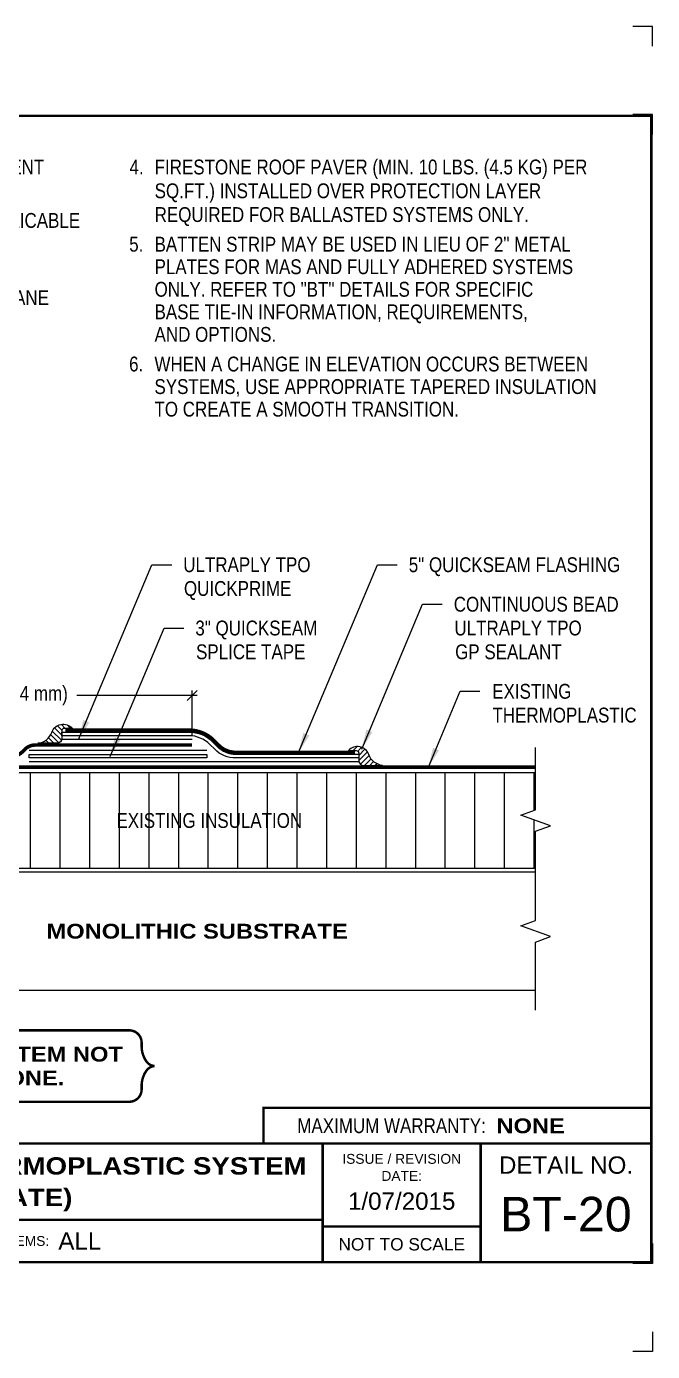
# Model space of a CAD drawing. Header units: inches. Extents: x 165.4 to 185.5, y -141.9 to -125.2.
# Drawn here: x 177.55 to 185.48, y -141.92 to -125.15 of the extents above; entities that cross this region are included whole.
import ezdxf
from ezdxf.enums import TextEntityAlignment as Align

# ---------------------------------------------------------------- set-up
doc = ezdxf.new("R2010")
doc.units = ezdxf.units.IN
doc.header["$MEASUREMENT"] = 0
doc.linetypes.add('HIDDEN', pattern=[0.375, 0.25, -0.125])
doc.layers.get('0').update_dxf_attribs({"linetype": 'CONTINUOUS'})
doc.layers.get('DEFPOINTS').update_dxf_attribs({"linetype": 'CONTINUOUS'})
for name, color, linetype in [('FSBP-ADHESIVE', 1, 'HIDDEN'), ('FSBP-ANNO-NOTE', 7, 'CONTINUOUS'), ('FSBP-INSULATION', 7, 'CONTINUOUS'), ('FSBP-MEMBRANE', 7, 'CONTINUOUS'), ('FSBP-SEALANTS', 1, 'CONTINUOUS'), ('FSBP-SUBSTRATE-GENERIC', 9, 'CONTINUOUS'), ('FSBP-TTLB', 7, 'CONTINUOUS'), ('FSBP-TTLB-BORDER', 7, 'CONTINUOUS'), ('FSBP-TTLB-TEXT', 7, 'CONTINUOUS')]:
    doc.layers.add(name, color=color, linetype=linetype)
doc.styles.add('FSBP_ARIAL', font='arial.ttf')
doc.styles.add('FSBP_ARIAL_BOLD', font='')
doc.styles.add('FSBP_ARIAL_NAR', font='ARIALN.TTF')
doc.styles.get('FSBP_ARIAL_BOLD').set_extended_font_data('Arial Black')
doc.linetypes.add('ZIGZAG', pattern='A,0.0001,-0.2,[131,ltypeshp.shx,S=0.2,R=0,X=-0.2,Y=0],-0.4,[131,ltypeshp.shx,S=0.2,R=180,X=0.2,Y=0],-0.2', length=0.8001)
doc.dimstyles.new('FSBP-DIM', dxfattribs={"dimtxt": 0.1875, "dimasz": 0.125, "dimexe": 0.0625, "dimexo": 0.125, "dimgap": 0.125, "dimtad": 0, "dimdec": 0, "dimzin": 1, "dimdsep": 46, "dimlunit": 4, "dimtxsty": 'FSBP_ARIAL_NAR', "dimblk": 'OBLIQUE', "dimcen": 0.09375, "dimdle": 0.0625, "dimclrd": 256, "dimclre": 256, "dimclrt": 256, "dimadec": 0, "dimazin": 0, "dimtfac": 1, "dimtdec": 0, "dimtmove": 1, "dimatfit": 3, "dimfxl": 0, "dimtolj": 1, "dimtzin": 0, "dimlwd": -1, "dimlwe": -1, "dimarcsym": 0})
doc.dimstyles.new('FSBP-LEADER', dxfattribs={"dimtxt": 0.1875, "dimasz": 0.25, "dimexe": 0.0625, "dimexo": 0.125, "dimgap": 0.125, "dimtad": 0, "dimtih": 1, "dimtoh": 1, "dimdec": 4, "dimzin": 0, "dimdsep": 46, "dimlunit": 4, "dimtxsty": 'FSBP_ARIAL_NAR', "dimcen": 0.09375, "dimclrd": 256, "dimclre": 256, "dimclrt": 256, "dimadec": 0, "dimazin": 0, "dimtfac": 1, "dimtdec": 4, "dimtofl": 0, "dimtmove": 0, "dimatfit": 3, "dimfxl": 0, "dimtolj": 1, "dimtzin": 0, "dimlwd": -1, "dimlwe": -1, "dimarcsym": 0})

# ---------------------------------------------------------------- blocks, each defined once
blk = doc.blocks.new('_OBLIQUE')
at = {"color": 0, "linetype": 'ByBlock'}
blk.add_line((-0.5, -0.5), (0.5, 0.5), dxfattribs=at)
blk = doc.blocks.new('*D4')
at = {"layer": 'DEFPOINTS', "color": 0}
for p in [(175.1501735971648, -133.6190298875953), (179.6501735971649, -134.2443833762139), (175.1501735971648, -134.5950083762139)]:
    blk.add_point(p, dxfattribs=at)
at = {"layer": 'FSBP-ANNO-NOTE'}
for p, q in [((175.1501735971648, -134.4700083762139), (175.1501735971648, -133.5565298875953)), ((179.6501735971649, -134.1193833762139), (179.6501735971649, -133.5565298875953)), ((175.0876735971648, -133.6190298875953), (176.6087556230857, -133.6190298875953)), ((179.7126735971649, -133.6190298875953), (178.191591571244, -133.6190298875953))]:
    blk.add_line(p, q, dxfattribs=at)
at = {"layer": 'FSBP-ANNO-NOTE', "xscale": 0.125, "yscale": 0.125, "zscale": 0.125, "rotation": 180}
blk.add_blockref('_OBLIQUE', (175.1501735971648, -133.6190298875953), dxfattribs=at)
at = {"layer": 'FSBP-ANNO-NOTE', "xscale": 0.125, "yscale": 0.125, "zscale": 0.125}
blk.add_blockref('_OBLIQUE', (179.6501735971649, -133.6190298875953), dxfattribs=at)
at = {"layer": 'FSBP-ANNO-NOTE', "insert": (177.4001735971648, -133.6190298875953), "char_height": 0.1875, "attachment_point": 5, "style": 'FSBP_ARIAL_NAR'}
blk.add_mtext('\\A1;6" (152.4 mm)', dxfattribs=at)
blk = doc.blocks.new('TTLB-EPDM_2')
at = {"layer": 'DEFPOINTS', "linetype": 'Continuous', "ltscale": 1.75}
for points in [[(20.01562500000003, 13.88083333333333), (20.01562500000003, 14.13083333333333), (19.76562500000003, 14.13083333333333)], [(20.01562500000003, -2.380833333333342), (20.01562500000003, -2.630833333333342), (19.76562500000003, -2.630833333333342)]]:
    blk.add_lwpolyline(points, dxfattribs=at)
at = {"layer": 'DEFPOINTS', "color": 1}
for points in [[(20.015625, 12.765625), (20.015625, 13.015625), (19.765625, 13.015625)], [(20.015625, -1.265625), (20.015625, -1.515625), (19.765625, -1.515625)]]:
    blk.add_lwpolyline(points, dxfattribs=at)
at = {"layer": 'FSBP-TTLB', "const_width": 0.03125}
blk.add_lwpolyline([(15.09028770518938, 0), (20, 0), (20, 0.4512598240669945), (15.09028770518938, 0.4512598240669945)], close=True, dxfattribs=at)
for points in [[(0, 0), (0, -1.5), (20, -1.5), (20, 0), (0, 0)], [(15.84028770518938, 0), (15.84028770518938, -0.9643749050531198)], [(17.84110496735593, 0), (17.84110496735593, -1.5)], [(20, 0), (20, -1.5)], [(4.825208527206769, -0.9643749050531198), (15.84028770518938, -0.9643749050531198)], [(15.84028770518938, -0.9643749050531198), (15.84028770518938, -1.5)], [(15.84028770518938, -1.048740175933006), (17.84110496735593, -1.048740175933006)]]:
    blk.add_lwpolyline(points, dxfattribs=at)
at = {"layer": 'FSBP-TTLB-BORDER', "const_width": 0.03125}
blk.add_lwpolyline([(20, 0), (20, 13), (0, 13), (0, 0)], dxfattribs=at)
at = {"layer": 'FSBP-TTLB-TEXT', "style": 'FSBP_ARIAL_NAR'}
blk.add_text('MAXIMUM WARRANTY:', height=0.1875, dxfattribs=at).set_placement((17.90516569312837, 0.2256299120335257), align=Align.MIDDLE_RIGHT)
at = {"layer": 'FSBP-TTLB-TEXT', "style": 'FSBP_ARIAL'}
for s, height, p in [('ISSUE / REVISION', 0.125, (16.84069633627263, -0.1938496373466023)), ('DETAIL NO.', 0.21875, (18.92055248367797, -0.2724398367368792)), ('DATE:', 0.125, (16.84069633627263, -0.409973105348854)), ('NOT TO SCALE', 0.15625, (16.84069633627263, -1.274370087966503))]:
    blk.add_text(s, height=height, dxfattribs=at).set_placement(p, align=Align.MIDDLE_CENTER)
blk.add_text('ACCEPTABLE SYSTEMS:', height=0.125, dxfattribs=at).set_placement((10.29281281591562, -1.23218745252656), align=Align.MIDDLE_LEFT)
at = {"layer": 'FSBP-TTLB-TEXT'}
for tag, height, style, p in [('MAXIMUM_WARRANTY', 0.1875, 'FSBP_ARIAL_BOLD', (18.03987100774941, 0.2240244307510579)), ('ACCPT_SYSTEMS', 0.21875, 'FSBP_ARIAL', (12.49438170418193, -1.23218745252656))]:
    blk.add_attdef(tag, text='', height=height, dxfattribs=dict(at, style=style)).set_placement(p, align=Align.MIDDLE_LEFT)
for tag, height, style, p in [('DETAIL_DESCP_LINE_1', 0.21875, 'FSBP_ARIAL_BOLD', (10.33118450231211, -0.2831249841755152)), ('DETAIL_DESCP_LINE_2', 0.21875, 'FSBP_ARIAL_BOLD', (10.33118450231211, -0.6812499208775904)), ('ISSUE_REV_DATE', 0.21875, 'FSBP_ARIAL', (16.84069633627263, -0.7282559425942452)), ('DETAIL_NUMBER', 0.4375, 'FSBP_ARIAL', (18.91941590748775, -0.8931630692489421))]:
    blk.add_attdef(tag, text='', height=height, dxfattribs=dict(at, style=style)).set_placement(p, align=Align.MIDDLE_CENTER)

msp = doc.modelspace()

# ---------------------------------------------------------------- hatches: boundary and pattern name
at = {"layer": 'FSBP-INSULATION'}
h = msp.add_hatch(dxfattribs=at)
h.set_pattern_fill('LINE', color=256, scale=3, angle=90, style=0)
h.set_pattern_definition([(90, (171.6052494996738, -17.86388958516065), (-0.375, 2.296136913416957e-17), [])])
h.paths.add_polyline_path([(183.9976640113705, -135.802977126214), (183.9976640113705, -135.199461501214), (183.8101640113707, -135.1312170822891), (183.9976640113705, -135.0629726633641), (183.9976640113705, -134.595945876214), (175.1501735971652, -134.5959458762139), (175.1501735971648, -135.8029771262139)])
h.paths.add_polyline_path([(166.4231700315277, -134.5959458762145), (166.4231700315278, -135.1994615012139), (166.6106700315278, -135.2677059201388), (166.4231700315278, -135.3359503390637), (166.4231700315278, -135.8029771262139), (172.3376735971647, -135.8029771262139), (172.3376735971647, -134.5959458762145)])
h.paths.add_polyline_path([(178.6439493381158, -135.3449146901634), (181.092128908375, -135.3449146901634), (181.092128908375, -135.0538804132193), (178.6439493381158, -135.0538804132193)], flags=24)
h.paths.add_polyline_path([(167.403294383812, -135.3449146901637), (170.0779831628025, -135.3449146901637), (170.0779831628025, -135.0538804132197), (167.403294383812, -135.0538804132197)], flags=24)
at = {"layer": 'FSBP-SEALANTS'}
h = msp.add_hatch(dxfattribs=at)
h.set_pattern_fill('ANSI31', color=256, scale=0.375, angle=90, style=0)
h.set_pattern_definition([(135, (145.5369345294767, -35.83098581424947), (-0.03314563036811942, -0.03314563036811941), [])])
h.paths.add_polyline_path([(178.1320719420296, -134.0334458762139, 0.5698368458057258), (177.8737517130344, -134.0840294023783, -0.29134878635615), (177.6985643401964, -134.2209458762139), (177.937992164518, -134.2209458762139, 0.4142135623731783), (178.0004921645181, -134.1584458762139), (178.0004921645181, -134.0334458762139)])
h = msp.add_hatch(dxfattribs=at)
h.set_pattern_fill('ANSI31', color=256, scale=0.375, style=0)
h.set_pattern_definition([(45, (124.9983454127051, -0.3514797915554944), (-0.03314563036811941, 0.03314563036811942), [])])
h.paths.add_polyline_path([(181.8867567725979, -134.3652794023852, 0.5698368458213527), (181.6284365436003, -134.3146958762139), (181.7600163211119, -134.3146958762139), (181.7600163211119, -134.4396958762139, 0.4142135623731616), (181.8225163211119, -134.5021958762139), (182.0619441454335, -134.5021958762139, -0.2913487863467037)])

# ---------------------------------------------------------------- linework, layer by layer
at = {"layer": 'FSBP-ADHESIVE', "linetype": 'ZIGZAG', "ltscale": 0.15}
for p, q in [((179.6501735971648, -134.1740708762139), (178.000492164518, -134.1740708762139)), ((179.8376735971648, -134.3146958762139), (177.5876735971648, -134.3146958762139)), ((181.7600163211119, -134.4553208762139), (177.5876735971648, -134.4553208762139))]:
    msp.add_line(p, q, dxfattribs=at)
at = {"layer": 'FSBP-ANNO-NOTE', "const_width": 0.03125}
msp.add_lwpolyline([(172.7087677840726, -138.0661359210978), (172.7087677840726, -138.0100217651149, -0.4142135623730565), (172.8650177840726, -137.853771765115), (178.8549411285402, -137.853771765115, -0.4142135623730944), (179.0111911285402, -138.0100217651149), (179.0111911285402, -138.0661359210978, 0.1409083258157957), (179.0696387547277, -138.2442769712007, 0.2244532195272858), (179.1737021724406, -138.3055580112976, 0.2244532195272858), (179.0696387547277, -138.3668390513944, 0.1409083258157939), (179.0111911285402, -138.5449801014974), (179.0111911285402, -138.6010942574803, -0.414213562373095), (178.8549411285402, -138.7573442574803), (172.8650177840726, -138.7573442574803, -0.4142135623730553), (172.7087677840726, -138.6010942574803), (172.7087677840726, -138.5449801014974, 0.1409083258157957), (172.6503201578851, -138.3668390513944, 0.2244532195272858), (172.5462567401722, -138.3055580112976, 0.2244532195272858), (172.6503201578851, -138.2442769712007, 0.1409083258157939)], format="xyb", close=True, dxfattribs=at)
at = {"layer": 'FSBP-INSULATION'}
for p, q in [((183.9976640113708, -134.595945876214), (175.1501735971652, -134.5959458762139)), ((175.150173597165, -135.8029771262139), (183.9976640113707, -135.802977126214))]:
    msp.add_line(p, q, dxfattribs=at)
msp.add_lwpolyline([(183.9976640113705, -135.802977126214), (183.9976640113705, -135.3359503390639), (184.1851640113705, -135.2677059201389), (183.8101640113707, -135.1312170822891), (183.9976640113705, -135.0629726633642), (183.9976640113704, -134.2756333762146)], dxfattribs=at)
at = {"layer": 'FSBP-MEMBRANE'}
msp.add_lwpolyline([(178.0004921645181, -134.0803208762139), (179.610787078628, -134.0803208762139, -0.1989123673796732), (179.9090977519411, -134.2038852029008), (179.9706778378308, -134.2654652887907, 0.1989123673797246), (180.2026972504077, -134.3615708762139), (181.7600163211119, -134.3615708762139), (181.760016321112, -134.4084458762139), (180.2026972504077, -134.4084458762139, -0.1989123673797012), (179.9375322074627, -134.2986109191589), (179.875952121573, -134.2370308332689, 0.1989123673796843), (179.610787078628, -134.1271958762139), (178.0004921645179, -134.1271958762139)], format="xyb", close=True, dxfattribs=at)
for points, const_width in [([(178.0473671645179, -134.0568833762139), (179.610787078628, -134.0568833762139, -0.1989123673796622), (179.9256705671251, -134.1873123877168), (179.9872506530149, -134.2488924736066, 0.1989123673797177), (180.2026972504077, -134.3381333762139), (181.713141321112, -134.3381333762139)], 0.046875), ([(166.4231700315278, -134.4796958762146), (169.7575133122928, -134.4796958762146, 0.174122625165732), (169.9576523359111, -134.3990708762139, -0.1741226251657343), (170.1577913595293, -134.3184458762133), (174.4578200510671, -134.3184458762135, -0.1925898157428635), (174.6312657230825, -134.399070876214, 0.1925898157428786), (174.804711395098, -134.4796958762146), (174.8869158725906, -134.4796958762146, 0.1675505501846761), (175.0242316259821, -134.4323521262142, -0.1675505501846906), (175.1615473793735, -134.3850083762139), (177.3693835542199, -134.3850083762139, 0.1989123673796742), (177.5019660756924, -134.3300908976864), (177.5327561186373, -134.2993008547414, -0.1989123673797007), (177.6653386401098, -134.2443833762139), (179.6501735971649, -134.2443833762139)], 0.045), ([(183.9976640113705, -134.525633376214), (175.1736110971649, -134.5256333762139, 0.4142135623730284), (175.079861097165, -134.6193833762139), (175.0798610971652, -135.5956724387139, -0.4142135623730951), (174.9861110971652, -135.6894224387139), (173.5341521503805, -135.6894224387139)], 0.045)]:
    msp.add_lwpolyline(points, format="xyb", dxfattribs=dict(at, const_width=const_width))
msp.add_lwpolyline([(177.5876735971649, -134.3625083762139), (179.8376735971649, -134.3625083762139), (179.8376735971649, -134.4075083762139), (177.5876735971649, -134.4075083762139)], close=True, dxfattribs=at)
at = {"layer": 'FSBP-SEALANTS'}
for points in [[(177.6985643401963, -134.2209458762139, 0.2913487863468299), (177.873751713032, -134.0840294023852, -0.5698368458213227), (178.1320719420296, -134.0334458762139), (178.031742164518, -134.0334458762139, 0.414213562373095), (178.0004921645181, -134.0646958762139), (178.0004921645181, -134.1584458762139, -0.4142135623729951), (177.9379921645181, -134.2209458762139)], [(182.0619441454336, -134.5021958762139, -0.2913487863468299), (181.8867567725979, -134.3652794023852, 0.5698368458213227), (181.6284365436003, -134.3146958762139), (181.7287663211119, -134.3146958762139, -0.414213562373095), (181.7600163211119, -134.3459458762139), (181.7600163211119, -134.4396958762139, 0.4142135623729951), (181.8225163211118, -134.5021958762139)]]:
    msp.add_lwpolyline(points, format="xyb", close=True, dxfattribs=at)
at = {"layer": 'FSBP-SUBSTRATE-GENERIC'}
for p, q in [((173.516143753835, -135.8498521262139), (183.9976640113705, -135.8498521262141)), ((183.9976640113707, -137.349852126214), (166.4231700315278, -137.3498521262139))]:
    msp.add_line(p, q, dxfattribs=at)
msp.add_lwpolyline([(183.9976640113707, -137.599852126214), (183.9976640113707, -136.7363409640638), (184.1851640113707, -136.6680965451389), (183.8101640113708, -136.5316077072891), (183.9976640113707, -136.4633632883642), (183.9976640113705, -135.802977126214)], dxfattribs=at)

# ---------------------------------------------------------------- block references
msp.add_blockref('TTLB-EPDM_2', (165.4627011304546, -139.2857045035656)).add_auto_attribs({'DETAIL_DESCP_LINE_1': 'TIE-IN EPDM SYSTEM TO EXISTING THERMOPLASTIC SYSTEM', 'DETAIL_DESCP_LINE_2': '(MONOLITHIC SUBSTRATE)', 'ACCPT_SYSTEMS': 'ALL', 'ISSUE_REV_DATE': '1/07/2015', 'DETAIL_NUMBER': 'BT-20', 'MAXIMUM_WARRANTY': 'NONE'})

# ---------------------------------------------------------------- texts
at = {"layer": 'FSBP-ANNO-NOTE', "style": 'FSBP_ARIAL_NAR'}
for s, p in [('REFER TO FIRESTONE WEBSITE FOR MOST CURRENT', (172.0750413355991, -126.9323664968875)), ('FIRESTONE ROOF PAVER (MIN. 10 LBS. (4.5 KG) PER', (179.1759998125158, -126.9323664968875)), ('SQ.FT.) INSTALLED OVER PROTECTION LAYER', (179.1759998125158, -127.2331477468875)), ('WOOD NAILER MUST BE INSTALLED TO MEET APPLICABLE', (172.0750413355991, -127.6081477468875)), ('REQUIRED FOR BALLASTED SYSTEMS ONLY.', (179.1759998125158, -127.5339289968875)), ('BATTEN STRIP MAY BE USED IN LIEU OF 2" METAL', (179.174907045994, -127.9089289968875)), ('PLATES FOR MAS AND FULLY ADHERED SYSTEMS', (179.174907045994, -128.1941702457049)), ('ONLY. REFER TO "BT" DETAILS FOR SPECIFIC', (179.174907045994, -128.4794114945223)), ('BONDING ADHESIVE REQUIRED BETWEEN MEMBRANE', (172.0750413355991, -128.5847102468875)), ('BASE TIE-IN INFORMATION, REQUIREMENTS,', (179.174907045994, -128.7646527433397)), ('AND OPTIONS.', (179.174907045994, -129.0498939921571)), ('WHEN A CHANGE IN ELEVATION OCCURS BETWEEN', (179.1738142794723, -129.4248939921571)), ('SYSTEMS, USE APPROPRIATE TAPERED INSULATION', (179.1738142794723, -129.7101352409746)), ('TO CREATE A SMOOTH TRANSITION.', (179.1738142794723, -129.995376489792)), ('ULTRAPLY TPO', (179.5381214416007, -131.9634207035378)), ('5" QUICKSEAM FLASHING', (182.3930482085075, -131.9634207035378)), ('QUICKPRIME', (179.546818576662, -132.2642019535378)), ('CONTINUOUS BEAD', (182.9623175822705, -132.4634207035378)), ('3" QUICKSEAM', (179.6914368047889, -132.7642019535378)), ('ULTRAPLY TPO', (182.9710147173319, -132.7642019535378)), ('SPLICE TAPE', (179.7001339398503, -133.0649832035378)), ('GP SEALANT', (182.9797118523933, -133.0649832035378)), ('EXISTING', (183.4493606971517, -133.5649832035378)), ('THERMOPLASTIC', (183.4524302742321, -133.8657644535378))]:
    msp.add_text(s, height=0.1875, dxfattribs=at).set_placement(p, align=Align.MIDDLE_LEFT)
at = {"layer": 'FSBP-ANNO-NOTE'}
for s, style, p in [('4.', 'FSBP_ARIAL_NAR', (178.9477165955593, -126.9323664968875)), ('5.', 'FSBP_ARIAL_NAR', (178.9433455294723, -127.9089289968875)), ('6.', 'FSBP_ARIAL_NAR', (178.9422527629505, -129.4248939921571)), ('EXISTING INSULATION', 'FSBP_ARIAL_NAR', (179.8680391232454, -135.1994615012139)), ('MONOLITHIC SUBSTRATE', 'FSBP_ARIAL_BOLD', (179.7137782222374, -136.5998521262139)), ('TIE-IN TO EXISTING ROOF SYSTEM NOT', 'FSBP_ARIAL_BOLD', (175.8599794563063, -138.1551673862976)), ('WARRANTED BY FIRESTONE.', 'FSBP_ARIAL_BOLD', (175.8599794563063, -138.4559486362976))]:
    msp.add_text(s, height=0.1875, dxfattribs=dict(at, style=style)).set_placement(p, align=Align.MIDDLE_CENTER)

# ---------------------------------------------------------------- dimensions: what is measured, and where the dimension line sits
dim = msp.add_linear_dim(base=(175.1501735971648, -133.6190298875953), p1=(179.6501735971649, -134.2443833762139), p2=(175.1501735971648, -134.5950083762139), angle=180, text='6" (152.4 mm)', dimstyle='FSBP-DIM', dxfattribs=at)
dim.commit()
dim.dimension.update_dxf_attribs({"geometry": '*D4', "text_midpoint": (177.4001735971648, -133.6190298875953)})

# ---------------------------------------------------------------- leaders
for points in [[(178.2134184771013, -134.1740708762139), (179.1422738972624, -131.9634207035378), (179.3922738972624, -131.9634207035378)], [(180.9986432239642, -134.3381333762139), (181.996433269899, -131.9634207035378), (182.246433269899, -131.9634207035378)], [(181.7979368382346, -134.2952479977549), (182.5676211293374, -132.4634207035378), (182.8176211293374, -132.4634207035378)], [(178.6120980238744, -134.3908921653448), (179.2955892604506, -132.7642019535378), (179.5455892604506, -132.7642019535378)], [(182.6406651977824, -134.525633376214), (183.0443044215718, -133.5649832035378), (183.2943044215718, -133.5649832035378)]]:
    msp.add_leader(points, dimstyle='FSBP-LEADER', dxfattribs=at)

doc.saveas('drawing.dxf')
